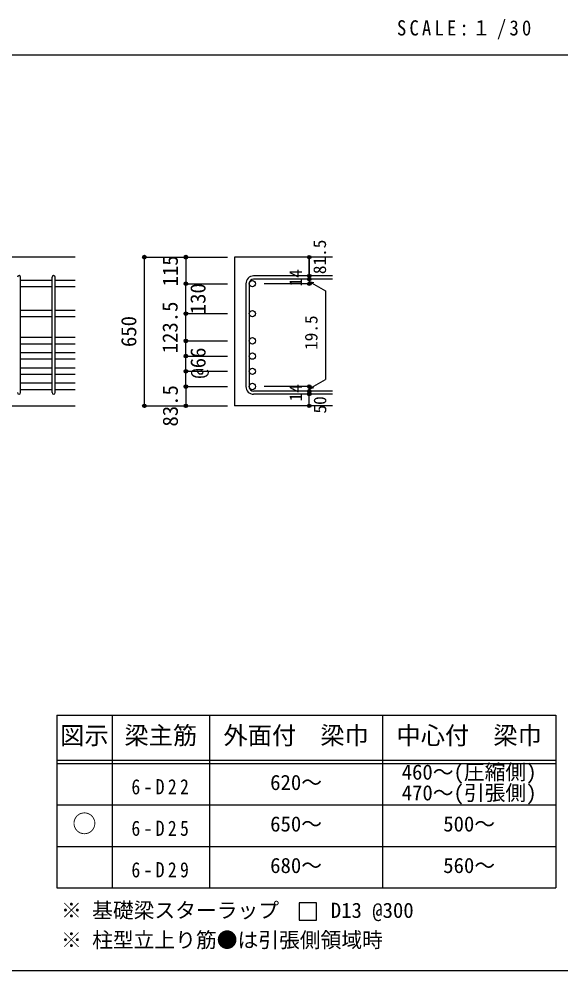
# Model space of a CAD drawing. Units: millimetres at full size, sheet at 1:30, with parts at other scales. Extents: x -5973 to 5954, y -4195 to 4201.
# Drawn here: x 1284 to 3633, y -4195 to -67 of the extents above; entities that cross this region are included whole.
import ezdxf
from ezdxf.enums import TextEntityAlignment as Align

# ---------------------------------------------------------------- set-up
doc = ezdxf.new("R2010")
doc.units = ezdxf.units.MM
doc.header["$LTSCALE"] = 30
doc.header["$PDMODE"] = 32
doc.header["$PDSIZE"] = 15
for name, color, linetype in [('0-1', 2, 'Continuous'), ('0-5', 7, 'Continuous'), ('0-6', 7, 'Continuous'), ('0-D', 4, 'Continuous'), ('6-7_文字', 7, 'Continuous'), ('6-E_枠', 7, 'Continuous'), ('F-0_枠', 6, 'Continuous')]:
    doc.layers.add(name, color=color, linetype=linetype)
doc.styles.add('ＭＳ ゴシック', font='')
doc.styles.get('ＭＳ ゴシック').set_extended_font_data('MS Gothic')

msp = doc.modelspace()

# ---------------------------------------------------------------- linework, layer by layer
at = {"layer": '0-1'}
for p, q in [((1527.44, -1099.89), (-22.56, -1099.89)), ((2642.44, -1099.89), (2217.44, -1099.89)), ((2217.44, -1099.89), (2217.44, -1744.39)), ((1127.44, -1744.39), (1527.44, -1744.39)), ((2642.44, -1744.39), (2217.44, -1744.39))]:
    msp.add_line(p, q, dxfattribs=at)
at = {"layer": '0-5'}
for p, q in [((1427.44, -1200.82), (1291.44, -1200.82)), ((1427.44, -1228.82), (1291.44, -1228.82)), ((1527.44, -1200.82), (1441.44, -1200.82)), ((1527.44, -1228.82), (1441.44, -1228.82)), ((1427.44, -1330.82), (1291.44, -1330.82)), ((1427.44, -1358.82), (1291.44, -1358.82)), ((1527.44, -1330.82), (1441.44, -1330.82)), ((1527.44, -1358.82), (1441.44, -1358.82)), ((1427.44, -1448.89), (1291.44, -1448.89)), ((1427.44, -1476.89), (1291.44, -1476.89)), ((1527.44, -1448.89), (1441.44, -1448.89)), ((1527.44, -1476.89), (1441.44, -1476.89)), ((1427.44, -1514.89), (1291.44, -1514.89)), ((1527.44, -1514.89), (1441.44, -1514.89)), ((1427.44, -1542.89), (1291.44, -1542.89)), ((1527.44, -1542.89), (1441.44, -1542.89)), ((1427.44, -1580.89), (1291.44, -1580.89)), ((1427.44, -1608.89), (1291.44, -1608.89)), ((1527.44, -1580.89), (1441.44, -1580.89)), ((1527.44, -1608.89), (1441.44, -1608.89)), ((1427.44, -1646.89), (1291.44, -1646.89)), ((1527.44, -1646.89), (1441.44, -1646.89)), ((1427.44, -1674.89), (1291.44, -1674.89)), ((1527.44, -1674.89), (1441.44, -1674.89))]:
    msp.add_line(p, q, dxfattribs=at)
at = {"layer": '0-5', "color": 3}
for centre in [(2295.44, -1214.82), (2295.44, -1344.82), (2295.44, -1462.89), (2295.44, -1528.89), (2295.44, -1594.89), (2295.44, -1660.89)]:
    msp.add_circle(centre, 14, dxfattribs=at)
at = {"layer": '0-6'}
for p, q in [((1291.44, -1687.39), (1291.44, -1186.82)), ((1427.44, -1687.39), (1427.44, -1186.82)), ((1441.44, -1687.39), (1441.44, -1186.82)), ((2642.44, -1181.32), (2300.94, -1181.32)), ((2642.44, -1195.32), (2300.94, -1195.32)), ((2267.44, -1214.82), (2267.44, -1660.89)), ((2281.44, -1214.82), (2281.44, -1660.89)), ((2642.44, -1680.39), (2300.94, -1680.39)), ((2642.44, -1694.39), (2300.94, -1694.39))]:
    msp.add_line(p, q, dxfattribs=at)
for centre, radius, start, end in [((1284.44, -1186.82), 7, 0, 180), ((1434.44, -1186.82), 7, 0, 180), ((2300.94, -1214.82), 33.5, 90, 180), ((2300.94, -1214.82), 19.5, 90, 180), ((1284.44, -1687.39), 7, 180, 0), ((1434.44, -1687.39), 7, 180, 0), ((2300.94, -1660.89), 33.5, 180, 270), ((2300.94, -1660.89), 19.5, 180, 270)]:
    msp.add_arc(centre, radius, start, end, dxfattribs=at)
at = {"layer": '0-D'}
for p, q in [((1827.44, -1099.89), (2007.44, -1099.89)), ((1827.44, -1099.89), (2007.44, -1099.89)), ((1827.44, -1744.39), (1827.44, -1099.89)), ((2007.44, -1099.89), (2187.44, -1099.89)), ((2007.44, -1099.89), (2187.44, -1099.89)), ((2007.44, -1099.89), (2007.44, -1214.82)), ((2542.44, -1195.32), (2542.44, -1181.32)), ((2542.44, -1195.32), (2542.44, -1214.82)), ((2007.44, -1214.82), (2187.44, -1214.82)), ((2007.44, -1214.82), (2187.44, -1214.82)), ((2007.44, -1379.61), (2007.44, -1214.82)), ((2542.44, -1214.82), (2346.35, -1214.82)), ((2542.44, -1205.07), (2561.76, -1210.25)), ((2542.44, -1205.07), (2612.5, -1245.52)), ((2612.5, -1245.52), (2612.5, -1630.2)), ((2007.44, -1344.82), (2187.44, -1344.82)), ((2007.44, -1660.89), (2007.44, -1379.61)), ((2007.44, -1462.89), (2187.44, -1462.89)), ((2007.44, -1528.89), (2187.44, -1528.89)), ((2007.44, -1594.89), (2187.44, -1594.89)), ((2542.44, -1670.64), (2612.5, -1630.2)), ((2007.44, -1660.89), (2187.44, -1660.89)), ((2007.44, -1660.89), (2007.44, -1744.39)), ((2542.44, -1660.89), (2346.35, -1660.89)), ((2542.44, -1680.39), (2542.44, -1660.89)), ((2542.44, -1670.64), (2561.76, -1665.47)), ((2542.44, -1694.39), (2542.44, -1680.39)), ((2542.44, -1744.39), (2542.44, -1694.39)), ((1827.44, -1744.39), (2007.44, -1744.39)), ((2007.44, -1744.39), (2187.44, -1744.39))]:
    msp.add_line(p, q, dxfattribs=at)
msp.add_lwpolyline([(2542.44, -1099.89), (2542.44, -1181.32), (2542.44, -1099.89)], dxfattribs=at)
for centre, radius in [((1827.44, -1099.89), 8), ((1827.44, -1099.89), 7.2), ((1827.44, -1099.89), 6.4), ((1827.44, -1099.89), 5.6), ((1827.44, -1099.89), 4.8), ((1827.44, -1099.89), 4), ((1827.44, -1099.89), 3.2), ((1827.44, -1099.89), 2.4), ((1827.44, -1099.89), 1.6), ((1827.44, -1099.89), 0.8), ((2007.44, -1099.89), 8), ((2007.44, -1099.89), 7.2), ((2007.44, -1099.89), 6.4), ((2007.44, -1099.89), 5.6), ((2007.44, -1099.89), 4.8), ((2007.44, -1099.89), 4), ((2007.44, -1099.89), 3.2), ((2007.44, -1099.89), 2.4), ((2007.44, -1099.89), 1.6), ((2007.44, -1099.89), 0.8), ((2542.44, -1099.89), 4), ((2542.44, -1099.89), 3.6), ((2542.44, -1099.89), 3.2), ((2542.44, -1099.89), 2.8), ((2542.44, -1099.89), 2.4), ((2542.44, -1099.89), 2), ((2542.44, -1099.89), 1.6), ((2542.44, -1099.89), 1.2), ((2542.44, -1099.89), 0.8), ((2542.44, -1099.89), 0.4), ((2542.44, -1181.32), 4), ((2542.44, -1195.32), 4), ((2542.44, -1181.32), 3.6), ((2542.44, -1195.32), 3.6), ((2542.44, -1181.32), 3.2), ((2542.44, -1195.32), 3.2), ((2542.44, -1181.32), 2.8), ((2542.44, -1195.32), 2.8), ((2542.44, -1181.32), 2.4), ((2542.44, -1195.32), 2.4), ((2542.44, -1181.32), 2), ((2542.44, -1195.32), 2), ((2542.44, -1181.32), 1.6), ((2542.44, -1195.32), 1.6), ((2542.44, -1181.32), 1.2), ((2542.44, -1195.32), 1.2), ((2542.44, -1181.32), 0.8), ((2542.44, -1195.32), 0.8), ((2542.44, -1181.32), 0.4), ((2542.44, -1195.32), 0.4), ((2007.44, -1214.82), 8), ((2007.44, -1214.82), 7.2), ((2007.44, -1214.82), 6.4), ((2007.44, -1214.82), 5.6), ((2007.44, -1214.82), 4.8), ((2007.44, -1214.82), 4), ((2007.44, -1214.82), 3.2), ((2007.44, -1214.82), 2.4), ((2007.44, -1214.82), 1.6), ((2007.44, -1214.82), 0.8), ((2542.44, -1214.82), 4), ((2542.44, -1214.82), 3.6), ((2542.44, -1214.82), 3.2), ((2542.44, -1214.82), 2.8), ((2542.44, -1214.82), 2.4), ((2542.44, -1214.82), 2), ((2542.44, -1214.82), 1.6), ((2542.44, -1214.82), 1.2), ((2542.44, -1214.82), 0.8), ((2542.44, -1214.82), 0.4), ((2007.44, -1344.82), 8), ((2007.44, -1344.82), 7.2), ((2007.44, -1344.82), 6.4), ((2007.44, -1344.82), 5.6), ((2007.44, -1344.82), 4.8), ((2007.44, -1344.82), 4), ((2007.44, -1344.82), 3.2), ((2007.44, -1344.82), 2.4), ((2007.44, -1344.82), 1.6), ((2007.44, -1344.82), 0.8), ((2007.44, -1462.89), 8), ((2007.44, -1462.89), 7.2), ((2007.44, -1462.89), 6.4), ((2007.44, -1462.89), 5.6), ((2007.44, -1462.89), 4.8), ((2007.44, -1462.89), 4), ((2007.44, -1462.89), 3.2), ((2007.44, -1462.89), 2.4), ((2007.44, -1462.89), 1.6), ((2007.44, -1462.89), 0.8), ((2007.44, -1528.89), 8), ((2007.44, -1528.89), 7.2), ((2007.44, -1528.89), 6.4), ((2007.44, -1528.89), 5.6), ((2007.44, -1528.89), 4.8), ((2007.44, -1528.89), 4), ((2007.44, -1528.89), 3.2), ((2007.44, -1528.89), 2.4), ((2007.44, -1528.89), 1.6), ((2007.44, -1528.89), 0.8), ((2007.44, -1594.89), 8), ((2007.44, -1594.89), 7.2), ((2007.44, -1594.89), 6.4), ((2007.44, -1594.89), 5.6), ((2007.44, -1594.89), 4.8), ((2007.44, -1594.89), 4), ((2007.44, -1594.89), 3.2), ((2007.44, -1594.89), 2.4), ((2007.44, -1594.89), 1.6), ((2007.44, -1594.89), 0.8), ((2007.44, -1660.89), 8), ((2007.44, -1660.89), 7.2), ((2007.44, -1660.89), 6.4), ((2007.44, -1660.89), 5.6), ((2007.44, -1660.89), 4.8), ((2007.44, -1660.89), 4), ((2007.44, -1660.89), 3.2), ((2007.44, -1660.89), 2.4), ((2007.44, -1660.89), 1.6), ((2007.44, -1660.89), 0.8), ((2542.44, -1660.89), 4), ((2542.44, -1680.39), 4), ((2542.44, -1694.39), 4), ((2542.44, -1660.89), 3.6), ((2542.44, -1680.39), 3.6), ((2542.44, -1694.39), 3.6), ((2542.44, -1660.89), 3.2), ((2542.44, -1680.39), 3.2), ((2542.44, -1694.39), 3.2), ((2542.44, -1660.89), 2.8), ((2542.44, -1680.39), 2.8), ((2542.44, -1694.39), 2.8), ((2542.44, -1660.89), 2.4), ((2542.44, -1680.39), 2.4), ((2542.44, -1694.39), 2.4), ((2542.44, -1660.89), 2), ((2542.44, -1680.39), 2), ((2542.44, -1694.39), 2), ((2542.44, -1660.89), 1.6), ((2542.44, -1680.39), 1.6), ((2542.44, -1660.89), 1.2), ((2542.44, -1680.39), 1.2), ((2542.44, -1660.89), 0.8), ((2542.44, -1680.39), 0.8), ((2542.44, -1660.89), 0.4), ((2542.44, -1680.39), 0.4), ((2542.44, -1694.39), 1.6), ((2542.44, -1694.39), 1.2), ((2542.44, -1694.39), 0.8), ((2542.44, -1694.39), 0.4), ((1827.44, -1744.39), 7.2), ((1827.44, -1744.39), 6.4), ((1827.44, -1744.39), 5.6), ((1827.44, -1744.39), 4.8), ((1827.44, -1744.39), 4), ((1827.44, -1744.39), 3.2), ((1827.44, -1744.39), 2.4), ((1827.44, -1744.39), 1.6), ((1827.44, -1744.39), 0.8), ((2007.44, -1744.39), 7.2), ((2007.44, -1744.39), 6.4), ((2007.44, -1744.39), 5.6), ((2007.44, -1744.39), 4.8), ((2007.44, -1744.39), 4), ((2007.44, -1744.39), 3.2), ((2007.44, -1744.39), 2.4), ((2007.44, -1744.39), 1.6), ((2007.44, -1744.39), 0.8), ((2542.44, -1744.39), 4), ((2542.44, -1744.39), 3.6), ((2542.44, -1744.39), 3.2), ((2542.44, -1744.39), 2.8), ((2542.44, -1744.39), 2.4), ((2542.44, -1744.39), 2), ((2542.44, -1744.39), 1.6), ((2542.44, -1744.39), 1.2), ((2542.44, -1744.39), 0.8), ((2542.44, -1744.39), 0.4)]:
    msp.add_circle(centre, radius, dxfattribs=at)
at = {"layer": '0-D', "color": 7}
for p in [(1827.44, -1099.89), (1827.44, -1099.89), (2007.44, -1099.89), (2542.44, -1099.89), (2542.44, -1181.32), (2542.44, -1195.32), (2007.44, -1214.82), (2542.44, -1214.82), (2007.44, -1344.82), (2007.44, -1462.89), (2007.44, -1528.89), (2007.44, -1594.89), (2007.44, -1660.89), (2542.44, -1660.89), (2542.44, -1660.89), (2542.44, -1680.39), (2542.44, -1694.39), (1827.44, -1744.39), (1827.44, -1744.39), (2007.44, -1744.39), (2542.44, -1744.39)]:
    msp.add_point(p, dxfattribs=at)
at = {"layer": '6-7_文字'}
msp.add_lwpolyline([(2497.82, -3975.37), (2572.82, -3975.37), (2572.82, -3900.37), (2497.82, -3900.37)], close=True, dxfattribs=at)
at = {"layer": '6-E_枠', "color": 3}
for p, q in [((1447.71, -3085.43), (1447.71, -3835.43)), ((1447.71, -3085.43), (3610.24, -3085.43)), ((3610.24, -3085.43), (3610.24, -3835.43)), ((1447.71, -3835.43), (3610.24, -3835.43))]:
    msp.add_line(p, q, dxfattribs=at)
at = {"layer": '6-E_枠'}
for p, q in [((1687.71, -3085.43), (1687.71, -3835.43)), ((2110.24, -3085.43), (2110.24, -3835.43)), ((2860.24, -3085.43), (2860.24, -3835.43)), ((1447.71, -3280.43), (3610.24, -3280.43)), ((1447.71, -3295.43), (3610.24, -3295.43)), ((1447.71, -3475.43), (3610.24, -3475.43)), ((1447.71, -3655.43), (3610.24, -3655.43))]:
    msp.add_line(p, q, dxfattribs=at)
at = {"layer": 'F-0_枠', "color": 2}
msp.add_line((-5972.88, -222.05), (3723.6, -222.05), dxfattribs=at)
at = {"layer": 'F-0_枠'}
msp.add_line((5954.1, -4195.24), (-5972.88, -4195.24), dxfattribs=at)

# ---------------------------------------------------------------- texts
at = {"layer": '0-D', "style": 'ＭＳ ゴシック'}
for s, height, p in [('81.5', 54.99, (2631.33, -1173.49)), ('115', 65.98, (1992.39, -1226.75)), ('14', 54.99, (2527.21, -1226.76)), ('130', 65.98, (2112.3, -1347.38)), ('123.5', 65.98, (1991.43, -1516.7)), ('650', 65.98, (1812.44, -1489.64)), ('19.5', 54.99, (2594.34, -1502.06)), ('@66', 65.98, (2112.58, -1626.49)), ('83.5', 65.98, (1992.44, -1834.39)), ('14', 54.99, (2527.18, -1725.07)), ('50', 54.99, (2632.44, -1777.89))]:
    msp.add_text(s, height=height, rotation=90, dxfattribs=at).set_placement(p, align=Align.BOTTOM_LEFT)
at = {"layer": '6-7_文字', "color": 2, "style": 'ＭＳ ゴシック'}
for s, p in [('図示', (1462.71, -3235.43)), ('梁主筋', (1741.48, -3235.43)), ('外面付\u3000梁巾', (2170.24, -3235.43)), ('中心付\u3000梁巾', (2920.24, -3235.43)), ('○', (1515.21, -3617.93))]:
    msp.add_text(s, height=76.98, dxfattribs=at).set_placement(p, align=Align.BOTTOM_LEFT)
at = {"layer": '6-7_文字', "style": 'ＭＳ ゴシック'}
for s, p in [('460～(圧縮側)', (2942.74, -3385.43)), ('620～', (2372.74, -3430.43)), ('470～(引張側)', (2942.74, -3475.43)), ('650～', (2372.74, -3610.43)), ('500～', (3122.74, -3610.43)), ('680～', (2372.74, -3790.43)), ('560～', (3122.74, -3790.43)), ('※ 基礎梁スターラップ     D13 @300', (1466.27, -3985.01)), ('※ 柱型立上り筋●は引張側領域時', (1466.27, -4113.51))]:
    msp.add_text(s, height=65.98, dxfattribs=at).set_placement(p, align=Align.BOTTOM_LEFT)
at = {"layer": '6-7_文字', "color": 2, "insert": (2922.26, -154.55), "char_height": 65.98, "attachment_point": 7, "style": 'ＭＳ ゴシック'}
msp.add_mtext('\\T1.34;\\W0.9;SCALE:１/30', dxfattribs=at)
at = {"layer": '6-7_文字', "char_height": 65.98, "attachment_point": 7, "style": 'ＭＳ ゴシック'}
for s, insert in [('\\T1.38;\\W0.85;6-D22', (1771.48, -3430.43)), ('\\T1.38;\\W0.85;6-D25', (1771.48, -3610.43)), ('\\T1.38;\\W0.85;6-D29', (1771.48, -3790.43))]:
    msp.add_mtext(s, dxfattribs=dict(at, insert=insert))

doc.saveas('drawing.dxf')
